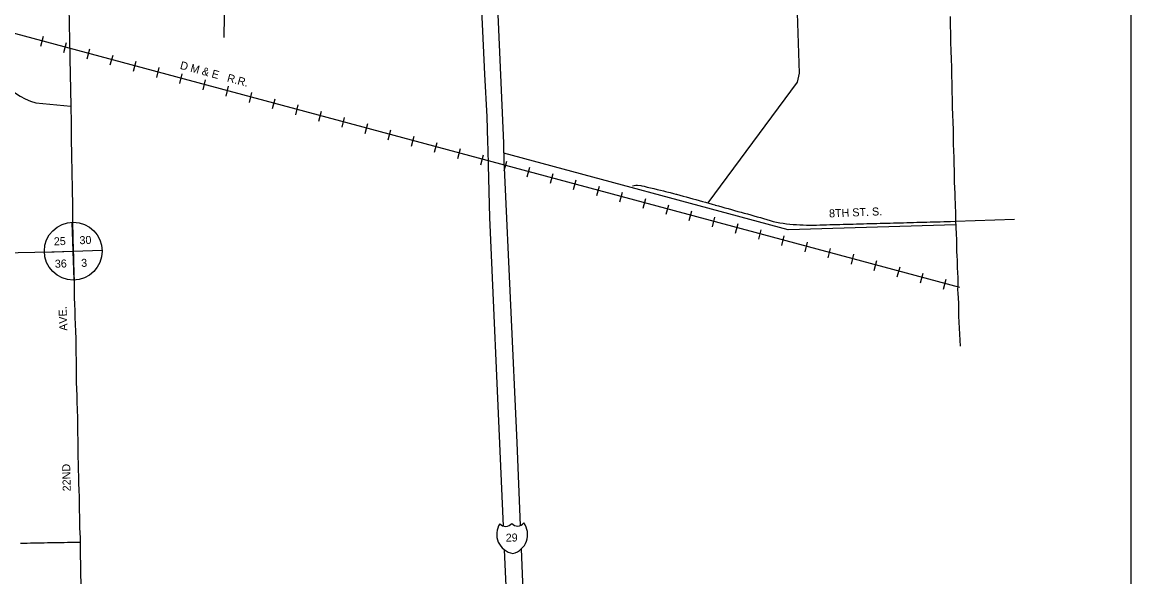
# Model space of a CAD drawing. Extents: x 2204114 to 2230821, y 16088589 to 16113844.
# Drawn here: x 2224198 to 2230821, y 16097996 to 16101311 of the extents above; entities that cross this region are included whole.
import ezdxf

# ---------------------------------------------------------------- set-up
doc = ezdxf.new("R2010")
doc.units = 0
for name, color, linetype in [('L11', 7, 'Continuous'), ('L13', 7, 'Continuous'), ('L2', 7, 'Continuous'), ('L3', 7, 'Continuous'), ('L4', 7, 'Continuous'), ('L5', 7, 'Continuous'), ('L8', 7, 'Continuous'), ('L9', 7, 'Continuous')]:
    doc.layers.add(name, color=color, linetype=linetype)

msp = doc.modelspace()

# ---------------------------------------------------------------- linework, layer by layer
at = {"layer": 'L11'}
for p, q in [((2224308.8, 16101167.4), (2224325, 16101226)), ((2224447.4, 16101129.6), (2224463.5, 16101188.1)), ((2224586, 16101091.7), (2224602.1, 16101150.3)), ((2224724.5, 16101055.9), (2224740.7, 16101112.5)), ((2224863, 16101018.1), (2224879.2, 16101076.6)), ((2225001.6, 16100980.2), (2225015.8, 16101038.7)), ((2225140, 16100944.4), (2225154.3, 16101000.9)), ((2225278.6, 16100906.6), (2225292.8, 16100965.1)), ((2225417.1, 16100868.8), (2225431.3, 16100927.3)), ((2225555.6, 16100831), (2225569.8, 16100889.5)), ((2225694.1, 16100795.2), (2225708.3, 16100851.7)), ((2225832.5, 16100757.3), (2225846.7, 16100815.8)), ((2225971, 16100719.5), (2225985.2, 16100778)), ((2226109.5, 16100683.8), (2226123.7, 16100740.2)), ((2226245.9, 16100645.9), (2226262.1, 16100704.4)), ((2226384.4, 16100608.1), (2226400.6, 16100666.6)), ((2226522.8, 16100570.3), (2226539, 16100628.8)), ((2226661.2, 16100534.5), (2226677.4, 16100591)), ((2226799.6, 16100496.7), (2226815.8, 16100555.2)), ((2226938, 16100458.9), (2226954.2, 16100517.4)), ((2227076.4, 16100423.1), (2227092.6, 16100479.7)), ((2227214.8, 16100385.3), (2227231, 16100443.9)), ((2227353.2, 16100347.6), (2227369.3, 16100406.1)), ((2227491.5, 16100309.8), (2227507.7, 16100368.3)), ((2227629.8, 16100274), (2227646.1, 16100330.5)), ((2227768.2, 16100236.2), (2227784.4, 16100294.8)), ((2227906.5, 16100198.5), (2227922.7, 16100257)), ((2228044.8, 16100162.7), (2228061.1, 16100219.2)), ((2228183.1, 16100124.9), (2228197.3, 16100183.4)), ((2228321.5, 16100087.2), (2228335.6, 16100145.6)), ((2228459.8, 16100049.4), (2228474, 16100107.9)), ((2228598, 16100013.7), (2228612.2, 16100070.1)), ((2228736.3, 16099975.9), (2228750.5, 16100034.3)), ((2228874.6, 16099938.2), (2228888.7, 16099996.6)), ((2229012.8, 16099902.4), (2229027, 16099958.8)), ((2229151, 16099864.7), (2229165.2, 16099923.1)), ((2229287.3, 16099826.9), (2229303.5, 16099885.3)), ((2229425.5, 16099789.1), (2229441.7, 16099847.6)), ((2229563.7, 16099753.4), (2229579.9, 16099809.9)), ((2229701.9, 16099715.6), (2229718.1, 16099774.1))]:
    msp.add_line(p, q, dxfattribs=at)
msp.add_lwpolyline([(2206646.3, 16105952.9), (2229797, 16099726.6)], dxfattribs=at)
at = {"layer": 'L13'}
msp.add_lwpolyline([(2204113.7, 16113843.6), (2230820.5, 16113843.6), (2230820.5, 16088588.7), (2204113.7, 16088588.7)], close=True, dxfattribs=at)
at = {"layer": 'L2'}
for p, q in [((2228774.5, 16100070), (2227075.6, 16100528.5)), ((2229775.5, 16100100), (2228774.5, 16100070))]:
    msp.add_line(p, q, dxfattribs=at)
at = {"layer": 'L3'}
for points in [[(2225413.3, 16102035.4), (2225413.3, 16101935.6), (2225414, 16101835.6), (2225411.2, 16101735.7), (2225402.3, 16101218.4)], [(2228816.3, 16101785.1), (2228815.7, 16101724.3), (2228838.7, 16101005.7), (2228827.4, 16100952.8), (2228293.5, 16100230)], [(2224477.4, 16101401.1), (2224478.9, 16101301.2), (2224479.9, 16101201.2), (2224483.1, 16101101.3), (2224483.3, 16101092)], [(2229741, 16101343.9), (2229742.3, 16101292.2), (2229743.2, 16101241.2), (2229743.8, 16101190.8), (2229745.6, 16101138.7), (2229747.7, 16101089.3), (2229748.4, 16101040.7), (2229749.5, 16100992.5), (2229750.4, 16100944.9), (2229752, 16100895.8), (2229753.2, 16100848.6), (2229754.1, 16100803.3), (2229755.3, 16100757.5), (2229756.7, 16100713), (2229758.4, 16100667.2), (2229759.1, 16100624.3), (2229760, 16100582.4), (2229761, 16100542.2), (2229762.3, 16100502.2), (2229764.2, 16100461.3), (2229764.5, 16100424.3), (2229765.1, 16100388.2), (2229766.1, 16100353.5), (2229766.5, 16100320.8), (2229768.3, 16100287.2), (2229768.9, 16100257.3), (2229770.3, 16100229.5), (2229771.5, 16100204.5), (2229772.7, 16100181.4), (2229774.2, 16100160.2), (2229774.2, 16100120.7)], [(2223623.2, 16101153.8), (2223668.4, 16101141.7), (2223691.5, 16101135.2), (2223717.4, 16101127.7), (2223747.1, 16101119.8), (2223779.7, 16101111.3), (2223814.1, 16101101.4), (2223849, 16101090.6), (2223884.3, 16101076.8), (2223919.6, 16101060.6), (2223953.3, 16101041.5), (2223985.8, 16101021.1), (2224016, 16100997.6), (2224045.2, 16100973), (2224073.4, 16100949.8), (2224100.9, 16100929.1), (2224129.4, 16100907.7), (2224157.4, 16100886.5), (2224186.2, 16100868.7), (2224216.7, 16100852.9), (2224247.8, 16100839.2), (2224279.6, 16100827.7), (2224488.7, 16100809.1)], [(2224483.3, 16101092), (2224485.1, 16101001.3), (2224488.7, 16100809.1)], [(2224488.7, 16100809.1), (2224490.1, 16100709.1), (2224490.7, 16100616), (2224493.4, 16100513.6), (2224494.4, 16100413.6), (2224495.9, 16100313.7), (2224498.4, 16100213.7), (2224498.8, 16100113.7), (2224502.4, 16099942.3)], [(2229774.2, 16100120.7), (2229775.5, 16100090.5), (2229777.1, 16100038.4), (2229778.4, 16100018.5), (2229778.3, 16099994.9), (2229779.7, 16099968.7), (2229780.1, 16099941.5), (2229781.3, 16099912.7), (2229782.2, 16099887.4), (2229783.1, 16099862.8), (2229783.6, 16099839.2), (2229784.6, 16099817.8), (2229787.1, 16099778.9), (2229786.5, 16099733.8), (2229786, 16099712.9), (2229787.2, 16099689.6), (2229788.6, 16099662.3), (2229790.2, 16099629.8), (2229791.2, 16099592), (2229792, 16099554.4), (2229800.4, 16099373.5)], [(2223468.6, 16099922.1), (2223574.4, 16099922.1), (2223674.4, 16099924.4), (2223774.4, 16099925.7), (2223874.4, 16099928), (2223974.5, 16099930.3), (2224074.2, 16099931.5), (2224174.3, 16099933.7), (2224274.1, 16099936.1), (2224374.3, 16099937.8), (2224502.4, 16099942.3)], [(2224502.4, 16099942.3), (2224503.5, 16099933.8), (2224503.9, 16099922.2), (2224504.7, 16099904.2), (2224503.9, 16099883), (2224504.1, 16099859.1), (2224506, 16099832.2), (2224506.6, 16099801.9), (2224507.5, 16099770.1), (2224508, 16099736), (2224508.8, 16099700.8), (2224509.4, 16099663.9), (2224510.4, 16099625.4), (2224511.6, 16099586.3), (2224513.4, 16099546.4), (2224515.1, 16099505), (2224516.3, 16099462.6), (2224517.8, 16099420.1), (2224518.7, 16099377.8), (2224518.7, 16099333.6), (2224519.9, 16099289.7), (2224520, 16099245.1), (2224520.5, 16099201.6), (2224521.4, 16099158.3), (2224522.4, 16099116.8), (2224523.9, 16099079.7), (2224524.5, 16099047.2), (2224525.2, 16099023.9), (2224526.1, 16099011.4), (2224525.9, 16098994.2), (2224526.9, 16098979.5), (2224527.4, 16098959.9), (2224527.6, 16098938.1), (2224528.3, 16098911.7), (2224527.9, 16098883.5), (2224528.5, 16098852.1), (2224529.4, 16098817.5), (2224529.9, 16098782.3), (2224530.5, 16098746.6), (2224531.3, 16098711.7), (2224532.3, 16098674.2), (2224532.8, 16098635.7), (2224534.3, 16098595.9), (2224535.3, 16098555.1), (2224536, 16098514.5), (2224537.5, 16098473.1), (2224538.2, 16098431.7), (2224538.7, 16098391.9), (2224539.5, 16098355.5), (2224540.5, 16098320.8), (2224541.1, 16098288.8), (2224542.7, 16098258.4), (2224543.4, 16098229.3), (2224543.8, 16098203.6)], [(2224188.5, 16098197.1), (2224208.5, 16098197.5), (2224228.5, 16098197.8), (2224248.5, 16098198.2), (2224268.5, 16098198.6), (2224288.5, 16098198.9), (2224308.5, 16098199.3), (2224328.5, 16098199.7), (2224348.5, 16098200), (2224368.5, 16098200.4), (2224388.5, 16098200.8), (2224408.3, 16098201.1), (2224428.3, 16098201.5), (2224448.3, 16098201.8), (2224468.3, 16098202.2), (2224488.3, 16098202.6), (2224508.3, 16098202.9), (2224543.8, 16098203.6)], [(2224543.8, 16098203.6), (2224544.4, 16098174.9), (2224544.3, 16098145.8), (2224545.2, 16098113.9), (2224545.7, 16098079.5), (2224546.5, 16098043.1), (2224546.8, 16098004.9), (2224547.5, 16097964.8), (2224549, 16097922.3), (2224550.2, 16097879), (2224550.9, 16097833.7), (2224551.5, 16097787.3), (2224552.2, 16097740.4), (2224554.6, 16097694.3), (2224555.2, 16097646.6), (2224556.4, 16097600), (2224558.3, 16097553.5), (2224559.2, 16097507.5), (2224559.4, 16097463.6), (2224560, 16097436.7)]]:
    msp.add_lwpolyline(points, dxfattribs=at)
at = {"layer": 'L4'}
for points in [[(2226980, 16100595.4), (2226975.9, 16100744.8), (2226961, 16100999.7), (2226935.4, 16101557), (2226914.1, 16102238.3), (2226898.9, 16102697.5), (2226896.9, 16103058.4), (2226887.7, 16103875.1), (2226865, 16105328.7)], [(2227074.5, 16100587), (2227039.1, 16101403), (2227024.7, 16101927.7), (2226988.9, 16103812.2), (2226966.3, 16105332.5)], [(2227073, 16098298.8), (2227056.5, 16098657.3), (2226992.3, 16100143.5), (2226983.8, 16100456.2), (2226981.3, 16100548), (2226980, 16100595.4)], [(2227174.4, 16098302.6), (2227154.8, 16098798.6), (2227079.1, 16100440.3), (2227077.7, 16100470.4), (2227074.5, 16100587)], [(2227475.9, 16089546.4), (2227079.6, 16098156.7)], [(2227578.1, 16089549.8), (2227560.5, 16089995.1), (2227534, 16090676.3), (2227454, 16092359), (2227205.6, 16097516.2), (2227180, 16098163.2)]]:
    msp.add_lwpolyline(points, dxfattribs=at)
at = {"layer": 'L5'}
for points in [[(2227844.2, 16100333.2), (2227853.8, 16100335.3), (2227862.8, 16100337.2), (2227873.6, 16100337.3), (2227893.3, 16100334.3), (2227900.1, 16100333), (2227912.9, 16100329.9), (2227932.2, 16100325.2), (2227951.6, 16100320.6), (2227971.2, 16100315.9), (2227990.7, 16100311.2), (2228010.1, 16100306.6), (2228029.6, 16100301.9), (2228040.4, 16100299.3), (2228048.8, 16100297), (2228068.3, 16100292.2), (2228087.7, 16100287.2), (2228103.2, 16100283.1), (2228106.9, 16100282.1), (2228126.3, 16100276.7), (2228145.6, 16100271.3), (2228164.8, 16100266), (2228184.2, 16100260.6), (2228203.3, 16100255.3), (2228222.5, 16100250), (2228242, 16100244.6), (2228261.2, 16100239.3), (2228280.5, 16100233.9), (2228299.7, 16100228.6), (2228318.9, 16100223.2), (2228335.4, 16100218.7)], [(2228335.4, 16100218.7), (2228338.3, 16100217.9), (2228357.5, 16100212.6), (2228376.7, 16100207.2), (2228396.1, 16100201.7), (2228415.3, 16100196.3), (2228434.5, 16100190.8), (2228453.7, 16100185.2), (2228472.9, 16100179.7), (2228492.3, 16100174.7), (2228511.7, 16100169.6), (2228530.9, 16100164.3), (2228550.1, 16100158.9), (2228569.5, 16100153.5), (2228588.7, 16100147.9), (2228607.9, 16100142.4), (2228627.1, 16100136.9), (2228646.2, 16100131.5), (2228665.7, 16100126.1), (2228684.6, 16100120.2), (2228704, 16100114.7), (2228723.5, 16100111), (2228743.5, 16100108.6), (2228763.2, 16100106.3), (2228783.2, 16100104.2), (2228803.1, 16100102.2), (2228823.1, 16100100.5), (2228843.1, 16100099.3), (2228862.8, 16100098.5), (2228882.8, 16100098.1), (2228902.8, 16100097.3), (2228903.7, 16100097.3), (2228922.8, 16100097.8), (2228942.8, 16100098.3), (2228962.8, 16100098.9), (2228982.8, 16100099.4), (2229002.8, 16100100), (2229022.8, 16100100.5), (2229042.9, 16100101), (2229062.9, 16100101.6), (2229082.8, 16100102.1), (2229102.8, 16100102.6), (2229122.8, 16100103.2), (2229142.9, 16100103.7), (2229162.9, 16100104.3), (2229182.8, 16100104.8), (2229202.8, 16100105.3), (2229222.8, 16100105.9), (2229242.8, 16100106.4), (2229262.8, 16100107), (2229282.8, 16100107.5), (2229302.9, 16100108), (2229322.6, 16100108.6), (2229342.6, 16100109.1), (2229362.6, 16100109.6), (2229382.6, 16100110.2), (2229402.6, 16100110.7), (2229422.6, 16100111.3), (2229442.6, 16100111.8), (2229462.7, 16100112.3), (2229482.7, 16100112.9), (2229502.7, 16100113.4), (2229522.7, 16100114), (2229542.7, 16100114.5), (2229562.7, 16100115), (2229582.5, 16100115.6), (2229602.5, 16100116.1), (2229622.5, 16100116.7), (2229642.5, 16100117.2), (2229662.6, 16100117.7), (2229682.6, 16100118.3), (2229702.6, 16100118.8), (2229722.4, 16100119.3), (2229742.5, 16100119.9), (2229774.2, 16100120.7)], [(2229774.2, 16100120.7), (2230126.6, 16100132.7)]]:
    msp.add_lwpolyline(points, dxfattribs=at)
at = {"layer": 'L8'}
for p, q in [((2224508, 16099770.6), (2224496.8, 16100113.9)), ((2224330.7, 16099936.7), (2224676.1, 16099948))]:
    msp.add_line(p, q, dxfattribs=at)
msp.add_circle((2224503.4, 16099942.3), 172.8, dxfattribs=at)
at = {"layer": 'L9'}
for centre, radius, start, end in [((2227148.6, 16098250.1), 116.2, 147.03788, 259.98792), ((2227086.1, 16098341.7), 44.9, 219.27067, 324.13239), ((2227157.5, 16098344.1), 44.9, 219.66143, 324.52314), ((2227101.2, 16098248.5), 116.2, 283.80589, 36.75593)]:
    msp.add_arc(centre, radius, start, end, dxfattribs=at)

# ---------------------------------------------------------------- texts
at = {"layer": 'L11'}
msp.add_text('D M & E   R.R.', height=47.78, rotation=344.93613, dxfattribs=at).set_placement((2225137.4, 16101032.4))
at = {"layer": 'L8'}
for s, height, rotation, p in [('25', 47.79, 1.75953, (2224387.8, 16099976.8)), ('30', 47.79, 1.7595, (2224541, 16099983.5)), ('36', 47.79, 1.76134, (2224393.8, 16099842.8)), ('3', 47.8, 1.76134, (2224551, 16099847.7))]:
    msp.add_text(s, height=height, rotation=rotation, dxfattribs=at).set_placement(p)
at = {"layer": 'L9'}
for s, height, rotation, p in [('8TH ST. S.', 48.03, 2.37522, (2229018.6, 16100143.4)), ('AVE.', 48.03, 92.37904, (2224468.6, 16099467.2)), ('22ND', 48.03, 91.38999, (2224488.4, 16098507.2)), ('29', 47.72, 1.78468, (2227087.3, 16098205.3))]:
    msp.add_text(s, height=height, rotation=rotation, dxfattribs=at).set_placement(p)

doc.saveas('drawing.dxf')
